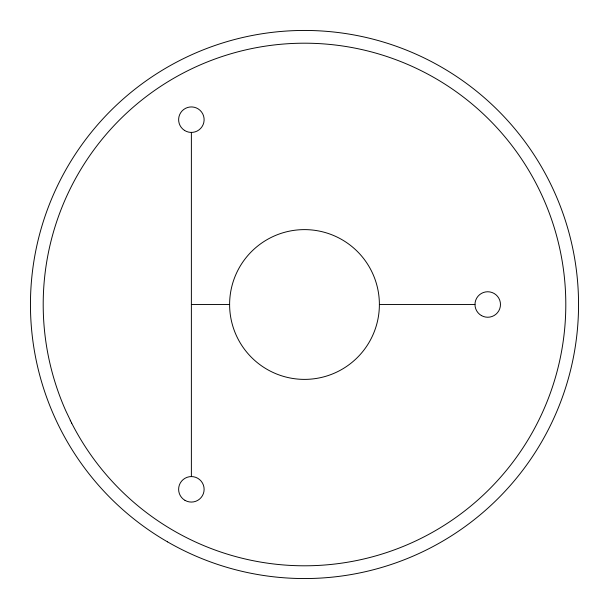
<?xml version="1.0" encoding="UTF-8"?>
<svg xmlns="http://www.w3.org/2000/svg" width="609" height="609" viewBox="0 0 609 609"><rect width="100%" height="100%" fill="white"/><g stroke="black" fill="none" stroke-linecap="round" stroke-linejoin="round"><path stroke-width="0.91" d="M191.378 304.5L229.616 304.5M379.384 304.5A74.884 74.884 0 0 1 267.054 369.351A74.884 74.884 0 0 1 267.054 239.649A74.884 74.884 0 0 1 379.384 304.5L474.982 304.5M191.378 132.419L191.378 476.581M70.324 420.301L70.324 420.888M71.679 423.126L65.787 410.778A261.307 261.307 0 0 1 327.277 44.191A261.307 261.307 0 0 1 521.129 450.622A261.307 261.307 0 0 1 71.679 423.126M167.475 541.835A274.05 274.05 0 0 0 578.55 304.5A274.05 274.05 0 0 0 167.475 67.165A274.05 274.05 0 0 0 167.475 541.835M184.436 130.364A12.743 12.743 0 0 0 204.106 120.346A12.743 12.743 0 0 0 185.585 108.318A12.743 12.743 0 0 0 184.436 130.364M481.361 315.538A12.743 12.743 0 0 0 500.476 304.5A12.743 12.743 0 0 0 481.361 293.462A12.743 12.743 0 0 0 481.361 315.538M184.999 500.362A12.743 12.743 0 0 0 204.122 489.324A12.743 12.743 0 0 0 184.999 478.286A12.743 12.743 0 0 0 184.999 500.362"/></g></svg>
